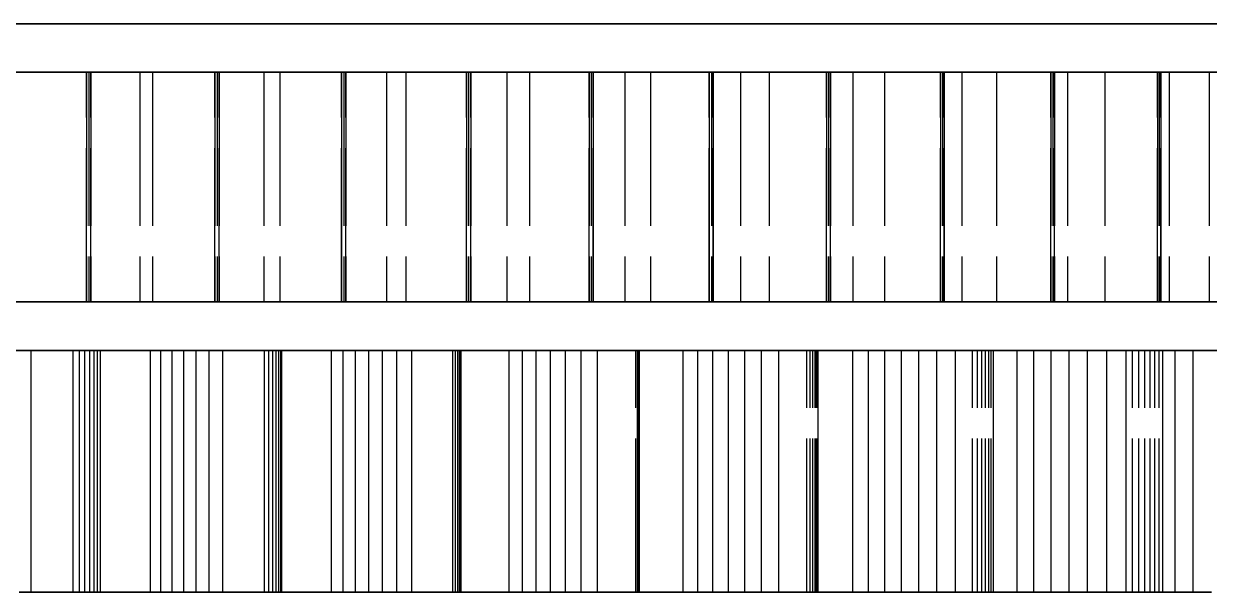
# Model space of a CAD drawing. Header units: millimetres. Extents: x -37 to 135, y -32 to 86.
# Drawn here: x 90.95 to 100.76, y -8.01 to -3.31 of the extents above; entities that cross this region are included whole.
import ezdxf

# ---------------------------------------------------------------- set-up
doc = ezdxf.new("R2010")
doc.units = ezdxf.units.MM
doc.linetypes.add('DASHED', pattern=[1.524, 1.27, -0.254])
doc.layers.add('HIDDEN', color=8, linetype='DASHED')
doc.layers.add('VISIBLE', color=7, linetype='CONTINUOUS')

msp = doc.modelspace()

# ---------------------------------------------------------------- linework, layer by layer
at = {"layer": 'HIDDEN'}
for points in [[(100.86865, -3.31), (100.20827, -3.31), (99.54789, -3.31), (98.8875, -3.31), (98.22712, -3.31), (97.56674, -3.31), (96.90635, -3.31), (96.24597, -3.31), (95.58559, -3.31), (94.92521, -3.31), (94.26482, -3.31), (93.60444, -3.31), (92.94406, -3.31), (92.28367, -3.31), (91.62329, -3.31), (90.96291, -3.31), (90.30252, -3.31)], [(90.79148, -3.31), (91.10262, -3.31), (91.41377, -3.31), (91.72491, -3.31), (92.03605, -3.31), (92.3472, -3.31), (92.65834, -3.31), (92.96949, -3.31), (93.28063, -3.31), (93.59177, -3.31), (93.90292, -3.31), (94.21406, -3.31), (94.52521, -3.31), (94.83635, -3.31), (95.14749, -3.31), (95.45864, -3.31), (95.76978, -3.31), (96.08093, -3.31), (96.39207, -3.31), (96.70321, -3.31), (97.01436, -3.31), (97.3255, -3.31), (97.63664, -3.31), (97.94779, -3.31), (98.25893, -3.31), (98.57008, -3.31), (98.88122, -3.31), (99.19236, -3.31), (99.50351, -3.31), (99.81465, -3.31), (100.1258, -3.31), (100.43694, -3.31), (100.74808, -3.31), (101.05923, -3.31)], [(101.37037, -3.31), (100.74808, -3.31), (100.1258, -3.31), (99.50351, -3.31), (98.88122, -3.31), (98.25893, -3.31), (97.63664, -3.31), (97.01436, -3.31), (96.39207, -3.31), (95.76978, -3.31), (95.14749, -3.31), (94.52521, -3.31), (93.90292, -3.31), (93.28063, -3.31), (92.65834, -3.31), (92.03605, -3.31), (91.41377, -3.31), (90.79148, -3.31)], [(90.95384, -3.71), (90.43861, -3.71)], [(91.91401, -3.71), (90.87664, -3.71)], [(90.87664, -3.71), (91.91401, -3.71)], [(90.95384, -3.71), (91.47305, -3.71)], [(91.47305, -3.71), (90.95384, -3.71)], [(91.47305, -3.71), (91.47348, -3.71)], [(91.47305, -3.71), (91.47348, -3.71)], [(91.47305, -3.71), (91.47305, -5.61)], [(91.47305, -5.61), (91.47305, -3.71)], [(91.47348, -3.71), (91.49127, -3.71)], [(91.49127, -3.71), (91.47348, -3.71)], [(91.47348, -5.61), (91.47348, -3.71)], [(91.47348, -5.61), (91.47348, -3.71)], [(91.49127, -3.71), (91.50939, -3.71)], [(91.50939, -3.71), (91.49127, -3.71)], [(91.49127, -3.71), (91.49127, -5.61)], [(91.49127, -3.71), (91.49127, -5.61)], [(91.50916, -3.71), (91.50939, -3.71)], [(91.50916, -3.71), (92.01896, -3.71)], [(92.01896, -3.71), (91.50916, -3.71)], [(91.50916, -3.71), (91.50939, -3.71)], [(91.50916, -5.61), (91.50916, -3.71)], [(91.50916, -3.71), (91.50916, -5.61)], [(91.50939, -5.61), (91.50939, -3.71)], [(91.50939, -5.61), (91.50939, -3.71)], [(92.94044, -3.71), (91.91401, -3.71)], [(91.91401, -3.71), (92.94044, -3.71)], [(91.91401, -3.71), (91.91401, -5.61)], [(91.91401, -3.71), (91.91401, -5.61)], [(92.01896, -3.71), (92.53418, -3.71)], [(92.53418, -3.71), (92.01896, -3.71)], [(92.01896, -3.71), (92.01896, -5.61)], [(92.01896, -3.71), (92.01896, -5.61)], [(92.53418, -3.71), (92.53471, -3.71)], [(92.53418, -3.71), (92.53471, -3.71)], [(92.53418, -3.71), (92.53418, -5.61)], [(92.53418, -5.61), (92.53418, -3.71)], [(92.53471, -3.71), (92.55226, -3.71)], [(92.55226, -3.71), (92.53471, -3.71)], [(92.53471, -5.61), (92.53471, -3.71)], [(92.53471, -5.61), (92.53471, -3.71)], [(92.55226, -3.71), (92.57024, -3.71)], [(92.57024, -3.71), (92.55226, -3.71)], [(92.55226, -3.71), (92.55226, -5.61)], [(92.55226, -3.71), (92.55226, -5.61)], [(92.56991, -3.71), (92.57024, -3.71)], [(92.56991, -3.71), (93.07285, -3.71)], [(93.07285, -3.71), (92.56991, -3.71)], [(92.56991, -3.71), (92.57024, -3.71)], [(92.56991, -5.61), (92.56991, -3.71)], [(92.56991, -3.71), (92.56991, -5.61)], [(92.57024, -5.61), (92.57024, -3.71)], [(92.57024, -5.61), (92.57024, -3.71)], [(93.95308, -3.71), (92.94044, -3.71)], [(92.94044, -3.71), (93.95308, -3.71)], [(92.94044, -3.71), (92.94044, -5.61)], [(92.94044, -3.71), (92.94044, -5.61)], [(93.07285, -3.71), (93.58265, -3.71)], [(93.58265, -3.71), (93.07285, -3.71)], [(93.07285, -3.71), (93.07285, -5.61)], [(93.07285, -3.71), (93.07285, -5.61)], [(93.58265, -3.71), (93.58327, -3.71)], [(93.58265, -3.71), (93.58327, -3.71)], [(93.58265, -3.71), (93.58265, -5.61)], [(93.58265, -5.61), (93.58265, -3.71)], [(93.58327, -3.71), (93.60054, -3.71)], [(93.60054, -3.71), (93.58327, -3.71)], [(93.58327, -5.61), (93.58327, -3.71)], [(93.58327, -5.61), (93.58327, -3.71)], [(93.60054, -3.71), (93.61833, -3.71)], [(93.61833, -3.71), (93.60054, -3.71)], [(93.60054, -3.71), (93.60054, -5.61)], [(93.60054, -3.71), (93.60054, -5.61)], [(93.6179, -3.71), (93.61833, -3.71)], [(93.6179, -3.71), (94.11258, -3.71)], [(94.11258, -3.71), (93.6179, -3.71)], [(93.6179, -3.71), (93.61833, -3.71)], [(93.6179, -5.61), (93.6179, -3.71)], [(93.6179, -3.71), (93.6179, -5.61)], [(93.61833, -5.61), (93.61833, -3.71)], [(93.61833, -5.61), (93.61833, -3.71)], [(94.94911, -3.71), (93.95308, -3.71)], [(93.95308, -3.71), (94.94911, -3.71)], [(93.95308, -3.71), (93.95308, -5.61)], [(93.95308, -3.71), (93.95308, -5.61)], [(94.11258, -3.71), (94.61553, -3.71)], [(94.61553, -3.71), (94.11258, -3.71)], [(94.11258, -3.71), (94.11258, -5.61)], [(94.11258, -3.71), (94.11258, -5.61)], [(94.61553, -3.71), (94.61625, -3.71)], [(94.61553, -3.71), (94.61625, -3.71)], [(94.61553, -3.71), (94.61553, -5.61)], [(94.61553, -5.61), (94.61553, -3.71)], [(94.61625, -3.71), (94.63317, -3.71)], [(94.63317, -3.71), (94.61625, -3.71)], [(94.61625, -5.61), (94.61625, -3.71)], [(94.61625, -5.61), (94.61625, -3.71)], [(94.63317, -3.71), (94.65073, -3.71)], [(94.65073, -3.71), (94.63317, -3.71)], [(94.63317, -3.71), (94.63317, -5.61)], [(94.63317, -3.71), (94.63317, -5.61)], [(94.6502, -3.71), (94.65073, -3.71)], [(94.6502, -3.71), (95.13525, -3.71)], [(95.13525, -3.71), (94.6502, -3.71)], [(94.6502, -3.71), (94.65073, -3.71)], [(94.6502, -5.61), (94.6502, -3.71)], [(94.6502, -3.71), (94.6502, -5.61)], [(94.65073, -5.61), (94.65073, -3.71)], [(94.65073, -5.61), (94.65073, -3.71)], [(95.92574, -3.71), (94.94911, -3.71)], [(94.94911, -3.71), (95.92574, -3.71)], [(94.94911, -3.71), (94.94911, -5.61)], [(94.94911, -3.71), (94.94911, -5.61)], [(95.13525, -3.71), (95.62994, -3.71)], [(95.62994, -3.71), (95.13525, -3.71)], [(95.13525, -3.71), (95.13525, -5.61)], [(95.13525, -3.71), (95.13525, -5.61)], [(95.62994, -3.71), (95.63076, -3.71)], [(95.62994, -3.71), (95.63076, -3.71)], [(95.62994, -3.71), (95.62994, -5.61)], [(95.62994, -5.61), (95.62994, -3.71)], [(95.63076, -3.71), (95.6473, -3.71)], [(95.6473, -3.71), (95.63076, -3.71)], [(95.63076, -5.61), (95.63076, -3.71)], [(95.63076, -5.61), (95.63076, -3.71)], [(95.6473, -3.71), (95.66457, -3.71)], [(95.66457, -3.71), (95.6473, -3.71)], [(95.6473, -3.71), (95.6473, -5.61)], [(95.6473, -3.71), (95.6473, -5.61)], [(95.66394, -3.71), (95.66457, -3.71)], [(95.66394, -3.71), (96.13801, -3.71)], [(96.13801, -3.71), (95.66394, -3.71)], [(95.66394, -3.71), (95.66457, -3.71)], [(95.66394, -5.61), (95.66394, -3.71)], [(95.66394, -3.71), (95.66394, -5.61)], [(95.66457, -5.61), (95.66457, -3.71)], [(95.66457, -5.61), (95.66457, -3.71)], [(96.88025, -3.71), (95.92574, -3.71)], [(95.92574, -3.71), (96.88025, -3.71)], [(95.92574, -3.71), (95.92574, -5.61)], [(95.92574, -3.71), (95.92574, -5.61)], [(96.13801, -3.71), (96.62307, -3.71)], [(96.62307, -3.71), (96.13801, -3.71)], [(96.13801, -3.71), (96.13801, -5.61)], [(96.13801, -3.71), (96.13801, -5.61)], [(96.62307, -3.71), (96.62398, -3.71)], [(96.62307, -3.71), (96.62398, -3.71)], [(96.62307, -3.71), (96.62307, -5.61)], [(96.62307, -5.61), (96.62307, -3.71)], [(96.62398, -3.71), (96.64009, -3.71)], [(96.64009, -3.71), (96.62398, -3.71)], [(96.62398, -5.61), (96.62398, -3.71)], [(96.62398, -5.61), (96.62398, -3.71)], [(96.64009, -3.71), (96.65702, -3.71)], [(96.65702, -3.71), (96.64009, -3.71)], [(96.64009, -3.71), (96.64009, -5.61)], [(96.64009, -3.71), (96.64009, -5.61)], [(96.6563, -3.71), (96.65702, -3.71)], [(96.6563, -3.71), (97.11806, -3.71)], [(97.11806, -3.71), (96.6563, -3.71)], [(96.6563, -3.71), (96.65702, -3.71)], [(96.6563, -5.61), (96.6563, -3.71)], [(96.6563, -3.71), (96.6563, -5.61)], [(96.65702, -5.61), (96.65702, -3.71)], [(96.65702, -5.61), (96.65702, -3.71)], [(97.80999, -3.71), (96.88025, -3.71)], [(96.88025, -3.71), (97.80999, -3.71)], [(96.88025, -3.71), (96.88025, -5.61)], [(96.88025, -3.71), (96.88025, -5.61)], [(97.11806, -3.71), (97.59214, -3.71)], [(97.59214, -3.71), (97.11806, -3.71)], [(97.11806, -3.71), (97.11806, -5.61)], [(97.11806, -3.71), (97.11806, -5.61)], [(97.59214, -3.71), (97.59313, -3.71)], [(97.59214, -3.71), (97.59313, -3.71)], [(97.59214, -3.71), (97.59214, -5.61)], [(97.59214, -5.61), (97.59214, -3.71)], [(97.59313, -3.71), (97.60877, -3.71)], [(97.60877, -3.71), (97.59313, -3.71)], [(97.59313, -5.61), (97.59313, -3.71)], [(97.59313, -5.61), (97.59313, -3.71)], [(97.60877, -3.71), (97.62532, -3.71)], [(97.62532, -3.71), (97.60877, -3.71)], [(97.60877, -3.71), (97.60877, -5.61)], [(97.60877, -3.71), (97.60877, -5.61)], [(97.6245, -3.71), (97.62532, -3.71)], [(97.6245, -3.71), (98.07268, -3.71)], [(98.07268, -3.71), (97.6245, -3.71)], [(97.6245, -3.71), (97.62532, -3.71)], [(97.6245, -5.61), (97.6245, -3.71)], [(97.6245, -3.71), (97.6245, -5.61)], [(97.62532, -5.61), (97.62532, -3.71)], [(97.62532, -5.61), (97.62532, -3.71)], [(98.71237, -3.71), (97.80999, -3.71)], [(97.80999, -3.71), (98.71237, -3.71)], [(97.80999, -3.71), (97.80999, -5.61)], [(97.80999, -3.71), (97.80999, -5.61)], [(98.07268, -3.71), (98.53444, -3.71)], [(98.53444, -3.71), (98.07268, -3.71)], [(98.07268, -3.71), (98.07268, -5.61)], [(98.07268, -3.71), (98.07268, -5.61)], [(98.53444, -3.71), (98.53553, -3.71)], [(98.53444, -3.71), (98.53553, -3.71)], [(98.53444, -3.71), (98.53444, -5.61)], [(98.53444, -5.61), (98.53444, -3.71)], [(98.53553, -3.71), (98.55065, -3.71)], [(98.55065, -3.71), (98.53553, -3.71)], [(98.53553, -5.61), (98.53553, -3.71)], [(98.53553, -5.61), (98.53553, -3.71)], [(98.55065, -3.71), (98.56676, -3.71)], [(98.56676, -3.71), (98.55065, -3.71)], [(98.55065, -3.71), (98.55065, -5.61)], [(98.55065, -3.71), (98.55065, -5.61)], [(98.56586, -3.71), (98.56676, -3.71)], [(98.56586, -3.71), (98.99919, -3.71)], [(98.99919, -3.71), (98.56586, -3.71)], [(98.56586, -3.71), (98.56676, -3.71)], [(98.56586, -5.61), (98.56586, -3.71)], [(98.56586, -3.71), (98.56586, -5.61)], [(98.56676, -5.61), (98.56676, -3.71)], [(98.56676, -5.61), (98.56676, -3.71)], [(99.58486, -3.71), (98.71237, -3.71)], [(98.71237, -3.71), (99.58486, -3.71)], [(98.71237, -3.71), (98.71237, -5.61)], [(98.71237, -3.71), (98.71237, -5.61)], [(98.99919, -3.71), (99.44737, -3.71)], [(99.44737, -3.71), (98.99919, -3.71)], [(98.99919, -3.71), (98.99919, -5.61)], [(98.99919, -3.71), (98.99919, -5.61)], [(99.44737, -3.71), (99.44853, -3.71)], [(99.44737, -3.71), (99.44853, -3.71)], [(99.44737, -3.71), (99.44737, -5.61)], [(99.44737, -5.61), (99.44737, -3.71)], [(99.44853, -3.71), (99.46309, -3.71)], [(99.46309, -3.71), (99.44853, -3.71)], [(99.44853, -5.61), (99.44853, -3.71)], [(99.44853, -5.61), (99.44853, -3.71)], [(99.46309, -3.71), (99.47873, -3.71)], [(99.47873, -3.71), (99.46309, -3.71)], [(99.46309, -3.71), (99.46309, -5.61)], [(99.46309, -3.71), (99.46309, -5.61)], [(99.47774, -3.71), (99.47873, -3.71)], [(99.47774, -3.71), (99.89502, -3.71)], [(99.89502, -3.71), (99.47774, -3.71)], [(99.47774, -3.71), (99.47873, -3.71)], [(99.47774, -5.61), (99.47774, -3.71)], [(99.47774, -3.71), (99.47774, -5.61)], [(99.47873, -5.61), (99.47873, -3.71)], [(99.47873, -5.61), (99.47873, -3.71)], [(100.42503, -3.71), (99.58486, -3.71)], [(99.58486, -3.71), (100.42503, -3.71)], [(99.58486, -3.71), (99.58486, -5.61)], [(99.58486, -3.71), (99.58486, -5.61)], [(99.89502, -3.71), (100.32836, -3.71)], [(100.32836, -3.71), (99.89502, -3.71)], [(99.89502, -3.71), (99.89502, -5.61)], [(99.89502, -3.71), (99.89502, -5.61)], [(100.32836, -3.71), (100.3296, -3.71)], [(100.32836, -3.71), (100.3296, -3.71)], [(100.32836, -3.71), (100.32836, -5.61)], [(100.32836, -5.61), (100.32836, -3.71)], [(100.3296, -3.71), (100.34357, -3.71)], [(100.34357, -3.71), (100.3296, -3.71)], [(100.3296, -5.61), (100.3296, -3.71)], [(100.3296, -5.61), (100.3296, -3.71)], [(100.34357, -3.71), (100.35869, -3.71)], [(100.35869, -3.71), (100.34357, -3.71)], [(100.34357, -3.71), (100.34357, -5.61)], [(100.34357, -3.71), (100.34357, -5.61)], [(100.35761, -3.71), (100.35869, -3.71)], [(100.35761, -3.71), (100.75768, -3.71)], [(100.75768, -3.71), (100.35761, -3.71)], [(100.35761, -3.71), (100.35869, -3.71)], [(100.35761, -5.61), (100.35761, -3.71)], [(100.35761, -3.71), (100.35761, -5.61)], [(100.35869, -5.61), (100.35869, -3.71)], [(100.35869, -5.61), (100.35869, -3.71)], [(101.23056, -3.71), (100.42503, -3.71)], [(100.42503, -3.71), (101.23056, -3.71)], [(100.42503, -3.71), (100.42503, -5.61)], [(100.42503, -3.71), (100.42503, -5.61)], [(100.75768, -3.71), (101.17496, -3.71)], [(100.75768, -3.71), (100.75768, -5.61)], [(100.75768, -3.71), (100.75768, -5.61)], [(90.95384, -5.61), (90.43861, -5.61)], [(91.91401, -5.61), (90.87664, -5.61)], [(90.87664, -5.61), (91.91401, -5.61)], [(90.95384, -5.61), (91.47305, -5.61)], [(91.47305, -5.61), (90.95384, -5.61)], [(91.47305, -5.61), (91.47348, -5.61)], [(91.47305, -5.61), (91.47348, -5.61)], [(91.47348, -5.61), (91.49127, -5.61)], [(91.49127, -5.61), (91.47348, -5.61)], [(91.49127, -5.61), (91.50939, -5.61)], [(91.50939, -5.61), (91.49127, -5.61)], [(91.50916, -5.61), (91.50939, -5.61)], [(91.50916, -5.61), (92.01896, -5.61)], [(92.01896, -5.61), (91.50916, -5.61)], [(91.50916, -5.61), (91.50939, -5.61)], [(92.94044, -5.61), (91.91401, -5.61)], [(91.91401, -5.61), (92.94044, -5.61)], [(92.01896, -5.61), (92.53418, -5.61)], [(92.53418, -5.61), (92.01896, -5.61)], [(92.53418, -5.61), (92.53471, -5.61)], [(92.53418, -5.61), (92.53471, -5.61)], [(92.53471, -5.61), (92.55226, -5.61)], [(92.55226, -5.61), (92.53471, -5.61)], [(92.55226, -5.61), (92.57024, -5.61)], [(92.57024, -5.61), (92.55226, -5.61)], [(92.56991, -5.61), (92.57024, -5.61)], [(92.56991, -5.61), (93.07285, -5.61)], [(93.07285, -5.61), (92.56991, -5.61)], [(92.56991, -5.61), (92.57024, -5.61)], [(93.95308, -5.61), (92.94044, -5.61)], [(92.94044, -5.61), (93.95308, -5.61)], [(93.07285, -5.61), (93.58265, -5.61)], [(93.58265, -5.61), (93.07285, -5.61)], [(93.58265, -5.61), (93.58327, -5.61)], [(93.58265, -5.61), (93.58327, -5.61)], [(93.58327, -5.61), (93.60054, -5.61)], [(93.60054, -5.61), (93.58327, -5.61)], [(93.60054, -5.61), (93.61833, -5.61)], [(93.61833, -5.61), (93.60054, -5.61)], [(93.6179, -5.61), (93.61833, -5.61)], [(93.6179, -5.61), (94.11258, -5.61)], [(94.11258, -5.61), (93.6179, -5.61)], [(93.6179, -5.61), (93.61833, -5.61)], [(94.94911, -5.61), (93.95308, -5.61)], [(93.95308, -5.61), (94.94911, -5.61)], [(94.11258, -5.61), (94.61553, -5.61)], [(94.61553, -5.61), (94.11258, -5.61)], [(94.61553, -5.61), (94.61625, -5.61)], [(94.61553, -5.61), (94.61625, -5.61)], [(94.61625, -5.61), (94.63317, -5.61)], [(94.63317, -5.61), (94.61625, -5.61)], [(94.63317, -5.61), (94.65073, -5.61)], [(94.65073, -5.61), (94.63317, -5.61)], [(94.6502, -5.61), (94.65073, -5.61)], [(94.6502, -5.61), (95.13525, -5.61)], [(95.13525, -5.61), (94.6502, -5.61)], [(94.6502, -5.61), (94.65073, -5.61)], [(95.92574, -5.61), (94.94911, -5.61)], [(94.94911, -5.61), (95.92574, -5.61)], [(95.13525, -5.61), (95.62994, -5.61)], [(95.62994, -5.61), (95.13525, -5.61)], [(95.62994, -5.61), (95.63076, -5.61)], [(95.62994, -5.61), (95.63076, -5.61)], [(95.63076, -5.61), (95.6473, -5.61)], [(95.6473, -5.61), (95.63076, -5.61)], [(95.6473, -5.61), (95.66457, -5.61)], [(95.66457, -5.61), (95.6473, -5.61)], [(95.66394, -5.61), (95.66457, -5.61)], [(95.66394, -5.61), (96.13801, -5.61)], [(96.13801, -5.61), (95.66394, -5.61)], [(95.66394, -5.61), (95.66457, -5.61)], [(96.88025, -5.61), (95.92574, -5.61)], [(95.92574, -5.61), (96.88025, -5.61)], [(96.13801, -5.61), (96.62307, -5.61)], [(96.62307, -5.61), (96.13801, -5.61)], [(96.62307, -5.61), (96.62398, -5.61)], [(96.62307, -5.61), (96.62398, -5.61)], [(96.62398, -5.61), (96.64009, -5.61)], [(96.64009, -5.61), (96.62398, -5.61)], [(96.64009, -5.61), (96.65702, -5.61)], [(96.65702, -5.61), (96.64009, -5.61)], [(96.6563, -5.61), (96.65702, -5.61)], [(96.6563, -5.61), (97.11806, -5.61)], [(97.11806, -5.61), (96.6563, -5.61)], [(96.6563, -5.61), (96.65702, -5.61)], [(97.80999, -5.61), (96.88025, -5.61)], [(96.88025, -5.61), (97.80999, -5.61)], [(97.11806, -5.61), (97.59214, -5.61)], [(97.59214, -5.61), (97.11806, -5.61)], [(97.59214, -5.61), (97.59313, -5.61)], [(97.59214, -5.61), (97.59313, -5.61)], [(97.59313, -5.61), (97.60877, -5.61)], [(97.60877, -5.61), (97.59313, -5.61)], [(97.60877, -5.61), (97.62532, -5.61)], [(97.62532, -5.61), (97.60877, -5.61)], [(97.6245, -5.61), (97.62532, -5.61)], [(97.6245, -5.61), (98.07268, -5.61)], [(98.07268, -5.61), (97.6245, -5.61)], [(97.6245, -5.61), (97.62532, -5.61)], [(98.71237, -5.61), (97.80999, -5.61)], [(97.80999, -5.61), (98.71237, -5.61)], [(98.07268, -5.61), (98.53444, -5.61)], [(98.53444, -5.61), (98.07268, -5.61)], [(98.53444, -5.61), (98.53553, -5.61)], [(98.53444, -5.61), (98.53553, -5.61)], [(98.53553, -5.61), (98.55065, -5.61)], [(98.55065, -5.61), (98.53553, -5.61)], [(98.55065, -5.61), (98.56676, -5.61)], [(98.56676, -5.61), (98.55065, -5.61)], [(98.56586, -5.61), (98.56676, -5.61)], [(98.56586, -5.61), (98.99919, -5.61)], [(98.99919, -5.61), (98.56586, -5.61)], [(98.56586, -5.61), (98.56676, -5.61)], [(99.58486, -5.61), (98.71237, -5.61)], [(98.71237, -5.61), (99.58486, -5.61)], [(98.99919, -5.61), (99.44737, -5.61)], [(99.44737, -5.61), (98.99919, -5.61)], [(99.44737, -5.61), (99.44853, -5.61)], [(99.44737, -5.61), (99.44853, -5.61)], [(99.44853, -5.61), (99.46309, -5.61)], [(99.46309, -5.61), (99.44853, -5.61)], [(99.46309, -5.61), (99.47873, -5.61)], [(99.47873, -5.61), (99.46309, -5.61)], [(99.47774, -5.61), (99.47873, -5.61)], [(99.47774, -5.61), (99.89502, -5.61)], [(99.89502, -5.61), (99.47774, -5.61)], [(99.47774, -5.61), (99.47873, -5.61)], [(100.42503, -5.61), (99.58486, -5.61)], [(99.58486, -5.61), (100.42503, -5.61)], [(99.89502, -5.61), (100.32836, -5.61)], [(100.32836, -5.61), (99.89502, -5.61)], [(100.32836, -5.61), (100.3296, -5.61)], [(100.32836, -5.61), (100.3296, -5.61)], [(100.3296, -5.61), (100.34357, -5.61)], [(100.34357, -5.61), (100.3296, -5.61)], [(100.34357, -5.61), (100.35869, -5.61)], [(100.35869, -5.61), (100.34357, -5.61)], [(100.35761, -5.61), (100.35869, -5.61)], [(100.35761, -5.61), (100.75768, -5.61)], [(100.75768, -5.61), (100.35761, -5.61)], [(100.35761, -5.61), (100.35869, -5.61)], [(101.23056, -5.61), (100.42503, -5.61)], [(100.42503, -5.61), (101.23056, -5.61)], [(100.75768, -5.61), (101.17496, -5.61)], [(100.86865, -6.01), (100.20827, -6.01), (99.54789, -6.01), (98.8875, -6.01), (98.22712, -6.01), (97.56674, -6.01), (96.90635, -6.01), (96.24597, -6.01), (95.58559, -6.01), (94.92521, -6.01), (94.26482, -6.01), (93.60444, -6.01), (92.94406, -6.01), (92.28367, -6.01), (91.62329, -6.01), (90.96291, -6.01), (90.30252, -6.01)], [(90.63272, -6.01), (90.96291, -6.01), (91.2931, -6.01), (91.62329, -6.01), (91.95348, -6.01), (92.28367, -6.01), (92.61386, -6.01), (92.94406, -6.01), (93.27425, -6.01), (93.60444, -6.01), (93.93463, -6.01), (94.26482, -6.01), (94.59501, -6.01), (94.92521, -6.01), (95.2554, -6.01), (95.58559, -6.01), (95.91578, -6.01), (96.24597, -6.01), (96.57616, -6.01), (96.90635, -6.01), (97.23655, -6.01), (97.56674, -6.01), (97.89693, -6.01), (98.22712, -6.01), (98.55731, -6.01), (98.8875, -6.01), (99.2177, -6.01), (99.54789, -6.01), (99.87808, -6.01), (100.20827, -6.01), (100.53846, -6.01), (100.86865, -6.01)], [(90.79148, -6.01), (91.10262, -6.01), (91.41377, -6.01), (91.72491, -6.01), (92.03605, -6.01), (92.3472, -6.01), (92.65834, -6.01), (92.96949, -6.01), (93.28063, -6.01), (93.59177, -6.01), (93.90292, -6.01), (94.21406, -6.01), (94.52521, -6.01), (94.83635, -6.01), (95.14749, -6.01), (95.45864, -6.01), (95.76978, -6.01), (96.08093, -6.01), (96.39207, -6.01), (96.70321, -6.01), (97.01436, -6.01), (97.3255, -6.01), (97.63664, -6.01), (97.94779, -6.01), (98.25893, -6.01), (98.57008, -6.01), (98.88122, -6.01), (99.19236, -6.01), (99.50351, -6.01), (99.81465, -6.01), (100.1258, -6.01), (100.43694, -6.01), (100.74808, -6.01), (101.05923, -6.01)], [(101.37037, -6.01), (100.74808, -6.01), (100.1258, -6.01), (99.50351, -6.01), (98.88122, -6.01), (98.25893, -6.01), (97.63664, -6.01), (97.01436, -6.01), (96.39207, -6.01), (95.76978, -6.01), (95.14749, -6.01), (94.52521, -6.01), (93.90292, -6.01), (93.28063, -6.01), (92.65834, -6.01), (92.03605, -6.01), (91.41377, -6.01), (90.79148, -6.01)], [(91.01582, -6.01), (90.91535, -6.01)], [(91.36415, -6.01), (91.01582, -6.01)], [(91.01582, -8.01), (91.01582, -6.01)], [(91.41445, -6.01), (91.36415, -6.01)], [(91.36415, -8.01), (91.36415, -6.01)], [(91.45992, -6.01), (91.41445, -6.01)], [(91.41445, -8.01), (91.41445, -6.01)], [(91.50035, -6.01), (91.45992, -6.01)], [(91.45992, -8.01), (91.45992, -6.01)], [(91.53553, -6.01), (91.50035, -6.01)], [(91.50035, -8.01), (91.50035, -6.01)], [(91.56516, -6.01), (91.53553, -6.01)], [(91.53553, -8.01), (91.53553, -6.01)], [(91.58884, -6.01), (91.56516, -6.01)], [(91.56516, -8.01), (91.56516, -6.01)], [(92.00277, -6.01), (91.58884, -6.01)], [(91.58884, -8.01), (91.58884, -6.01)], [(92.08864, -6.01), (92.00277, -6.01)], [(92.00277, -8.01), (92.00277, -6.01)], [(92.18038, -6.01), (92.08864, -6.01)], [(92.08864, -8.01), (92.08864, -6.01)], [(92.2776, -6.01), (92.18038, -6.01)], [(92.18038, -8.01), (92.18038, -6.01)], [(92.37998, -6.01), (92.2776, -6.01)], [(92.2776, -8.01), (92.2776, -6.01)], [(92.48728, -6.01), (92.37998, -6.01)], [(92.37998, -8.01), (92.37998, -6.01)], [(92.59931, -6.01), (92.48728, -6.01)], [(92.48728, -8.01), (92.48728, -6.01)], [(92.94373, -6.01), (92.59931, -6.01)], [(92.59931, -8.01), (92.59931, -6.01)], [(92.98079, -6.01), (92.94373, -6.01)], [(92.94373, -8.01), (92.94373, -6.01)], [(93.01304, -6.01), (92.98079, -6.01)], [(92.98079, -8.01), (92.98079, -6.01)], [(93.04032, -6.01), (93.01304, -6.01)], [(93.01304, -8.01), (93.01304, -6.01)], [(93.0624, -6.01), (93.04032, -6.01)], [(93.04032, -8.01), (93.04032, -6.01)], [(93.07897, -6.01), (93.0624, -6.01)], [(93.0624, -8.01), (93.0624, -6.01)], [(93.08968, -6.01), (93.07897, -6.01)], [(93.07897, -8.01), (93.07897, -6.01)], [(93.49802, -6.01), (93.08968, -6.01)], [(93.08968, -8.01), (93.08968, -6.01)], [(93.59539, -6.01), (93.49802, -6.01)], [(93.49802, -8.01), (93.49802, -6.01)], [(93.69854, -6.01), (93.59539, -6.01)], [(93.59539, -8.01), (93.59539, -6.01)], [(93.80708, -6.01), (93.69854, -6.01)], [(93.69854, -8.01), (93.69854, -6.01)], [(93.92069, -6.01), (93.80708, -6.01)], [(93.80708, -8.01), (93.80708, -6.01)], [(94.03913, -6.01), (93.92069, -6.01)], [(93.92069, -8.01), (93.92069, -6.01)], [(94.16221, -6.01), (94.03913, -6.01)], [(94.03913, -8.01), (94.03913, -6.01)], [(94.50119, -6.01), (94.16221, -6.01)], [(94.16221, -8.01), (94.16221, -6.01)], [(94.52484, -6.01), (94.50119, -6.01)], [(94.50119, -8.01), (94.50119, -6.01)], [(94.54374, -6.01), (94.52484, -6.01)], [(94.52484, -8.01), (94.52484, -6.01)], [(94.55774, -6.01), (94.54374, -6.01)], [(94.54374, -8.01), (94.54374, -6.01)], [(94.56661, -6.01), (94.55774, -6.01)], [(94.55774, -8.01), (94.55774, -6.01)], [(94.57007, -6.01), (94.56661, -6.01)], [(94.56661, -8.01), (94.56661, -6.01)], [(94.57007, -6.01), (94.56774, -6.01)], [(94.56774, -6.01), (94.57007, -6.01)], [(94.96867, -6.01), (94.56774, -6.01)], [(94.56774, -6.01), (94.57007, -6.01)], [(94.56774, -8.01), (94.56774, -6.01)], [(94.56774, -8.01), (94.56774, -6.01)], [(94.57007, -8.01), (94.57007, -6.01)], [(95.07711, -6.01), (94.96867, -6.01)], [(94.96867, -8.01), (94.96867, -6.01)], [(95.19121, -6.01), (95.07711, -6.01)], [(95.07711, -8.01), (95.07711, -6.01)], [(95.31058, -6.01), (95.19121, -6.01)], [(95.19121, -8.01), (95.19121, -6.01)], [(95.43491, -6.01), (95.31058, -6.01)], [(95.31058, -8.01), (95.31058, -6.01)], [(95.56397, -6.01), (95.43491, -6.01)], [(95.43491, -8.01), (95.43491, -6.01)], [(95.69756, -6.01), (95.56397, -6.01)], [(95.56397, -8.01), (95.56397, -6.01)], [(96.02958, -6.01), (95.69756, -6.01)], [(95.69756, -8.01), (95.69756, -6.01)], [(96.03177, -6.01), (96.01643, -6.01)], [(96.01643, -6.01), (96.04583, -6.01)], [(96.40815, -6.01), (96.01643, -6.01)], [(96.01643, -6.01), (96.03177, -6.01)], [(96.01643, -8.01), (96.01643, -6.01)], [(96.01643, -8.01), (96.01643, -6.01)], [(96.0397, -6.01), (96.02958, -6.01)], [(96.02958, -8.01), (96.02958, -6.01)], [(96.04146, -6.01), (96.03177, -6.01)], [(96.03177, -6.01), (96.04146, -6.01)], [(96.03177, -8.01), (96.03177, -6.01)], [(96.03177, -8.01), (96.03177, -6.01)], [(96.04518, -6.01), (96.0397, -6.01)], [(96.0397, -8.01), (96.0397, -6.01)], [(96.04583, -6.01), (96.04146, -6.01)], [(96.04146, -6.01), (96.04583, -6.01)], [(96.04146, -8.01), (96.04146, -6.01)], [(96.04146, -8.01), (96.04146, -6.01)], [(96.04583, -6.01), (96.04518, -6.01)], [(96.04518, -8.01), (96.04518, -6.01)], [(96.04583, -8.01), (96.04583, -6.01)], [(96.52718, -6.01), (96.40815, -6.01)], [(96.40815, -8.01), (96.40815, -6.01)], [(96.65172, -6.01), (96.52718, -6.01)], [(96.52718, -8.01), (96.52718, -6.01)], [(96.78139, -6.01), (96.65172, -6.01)], [(96.65172, -8.01), (96.65172, -6.01)], [(96.91589, -6.01), (96.78139, -6.01)], [(96.78139, -8.01), (96.78139, -6.01)], [(97.05499, -6.01), (96.91589, -6.01)], [(96.91589, -8.01), (96.91589, -6.01)], [(97.19849, -6.01), (97.05499, -6.01)], [(97.05499, -8.01), (97.05499, -6.01)], [(97.52206, -6.01), (97.19849, -6.01)], [(97.19849, -8.01), (97.19849, -6.01)], [(97.45757, -6.01), (97.42927, -6.01)], [(97.42927, -6.01), (97.52206, -6.01)], [(97.81005, -6.01), (97.42927, -6.01)], [(97.42927, -6.01), (97.45757, -6.01)], [(97.42927, -8.01), (97.42927, -6.01)], [(97.42927, -8.01), (97.42927, -6.01)], [(97.48035, -6.01), (97.45757, -6.01)], [(97.45757, -6.01), (97.48035, -6.01)], [(97.45757, -8.01), (97.45757, -6.01)], [(97.45757, -8.01), (97.45757, -6.01)], [(97.49795, -6.01), (97.48035, -6.01)], [(97.48035, -6.01), (97.49795, -6.01)], [(97.48035, -8.01), (97.48035, -6.01)], [(97.48035, -8.01), (97.48035, -6.01)], [(97.51064, -6.01), (97.49795, -6.01)], [(97.49795, -6.01), (97.51064, -6.01)], [(97.49795, -8.01), (97.49795, -6.01)], [(97.49795, -8.01), (97.49795, -6.01)], [(97.51863, -6.01), (97.51064, -6.01)], [(97.51064, -6.01), (97.51863, -6.01)], [(97.51064, -8.01), (97.51064, -6.01)], [(97.51064, -8.01), (97.51064, -6.01)], [(97.52206, -6.01), (97.51863, -6.01)], [(97.51863, -6.01), (97.52206, -6.01)], [(97.51863, -8.01), (97.51863, -6.01)], [(97.51863, -8.01), (97.51863, -6.01)], [(97.52206, -8.01), (97.52206, -6.01)], [(97.93912, -6.01), (97.81005, -6.01)], [(97.81005, -8.01), (97.81005, -6.01)], [(98.07355, -6.01), (97.93912, -6.01)], [(97.93912, -8.01), (97.93912, -6.01)], [(98.21294, -6.01), (98.07355, -6.01)], [(98.07355, -8.01), (98.07355, -6.01)], [(98.35701, -6.01), (98.21294, -6.01)], [(98.21294, -8.01), (98.21294, -6.01)], [(98.50553, -6.01), (98.35701, -6.01)], [(98.35701, -8.01), (98.35701, -6.01)], [(98.65829, -6.01), (98.50553, -6.01)], [(98.50553, -8.01), (98.50553, -6.01)], [(98.97198, -6.01), (98.65829, -6.01)], [(98.65829, -8.01), (98.65829, -6.01)], [(98.84109, -6.01), (98.79997, -6.01)], [(98.79997, -6.01), (98.97198, -6.01)], [(99.16809, -6.01), (98.79997, -6.01)], [(98.79997, -6.01), (98.84109, -6.01)], [(98.79997, -8.01), (98.79997, -6.01)], [(98.79997, -8.01), (98.79997, -6.01)], [(98.87686, -6.01), (98.84109, -6.01)], [(98.84109, -6.01), (98.87686, -6.01)], [(98.84109, -8.01), (98.84109, -6.01)], [(98.84109, -8.01), (98.84109, -6.01)], [(98.90761, -6.01), (98.87686, -6.01)], [(98.87686, -6.01), (98.90761, -6.01)], [(98.87686, -8.01), (98.87686, -6.01)], [(98.87686, -8.01), (98.87686, -6.01)], [(98.93359, -6.01), (98.90761, -6.01)], [(98.90761, -6.01), (98.93359, -6.01)], [(98.90761, -8.01), (98.90761, -6.01)], [(98.90761, -8.01), (98.90761, -6.01)], [(98.955, -6.01), (98.93359, -6.01)], [(98.93359, -6.01), (98.955, -6.01)], [(98.93359, -8.01), (98.93359, -6.01)], [(98.93359, -8.01), (98.93359, -6.01)], [(98.97198, -6.01), (98.955, -6.01)], [(98.955, -6.01), (98.97198, -6.01)], [(98.955, -8.01), (98.955, -6.01)], [(98.955, -8.01), (98.955, -6.01)], [(98.97198, -8.01), (98.97198, -6.01)], [(99.30664, -6.01), (99.16809, -6.01)], [(99.16809, -8.01), (99.16809, -6.01)], [(99.45035, -6.01), (99.30664, -6.01)], [(99.30664, -8.01), (99.30664, -6.01)], [(99.59884, -6.01), (99.45035, -6.01)], [(99.45035, -8.01), (99.45035, -6.01)], [(99.75184, -6.01), (99.59884, -6.01)], [(99.59884, -8.01), (99.59884, -6.01)], [(99.9091, -6.01), (99.75184, -6.01)], [(99.75184, -8.01), (99.75184, -6.01)], [(100.07045, -6.01), (99.9091, -6.01)], [(99.9091, -8.01), (99.9091, -6.01)], [(100.37286, -6.01), (100.07045, -6.01)], [(100.07045, -8.01), (100.07045, -6.01)], [(100.17615, -6.01), (100.12239, -6.01)], [(100.12239, -6.01), (100.37286, -6.01)], [(100.47621, -6.01), (100.12239, -6.01)], [(100.12239, -6.01), (100.17615, -6.01)], [(100.12239, -8.01), (100.12239, -6.01)], [(100.12239, -8.01), (100.12239, -6.01)], [(100.22475, -6.01), (100.17615, -6.01)], [(100.17615, -6.01), (100.22475, -6.01)], [(100.17615, -8.01), (100.17615, -6.01)], [(100.17615, -8.01), (100.17615, -6.01)], [(100.26851, -6.01), (100.22475, -6.01)], [(100.22475, -6.01), (100.26851, -6.01)], [(100.22475, -8.01), (100.22475, -6.01)], [(100.22475, -8.01), (100.22475, -6.01)], [(100.30767, -6.01), (100.26851, -6.01)], [(100.26851, -6.01), (100.30767, -6.01)], [(100.26851, -8.01), (100.26851, -6.01)], [(100.26851, -8.01), (100.26851, -6.01)], [(100.3424, -6.01), (100.30767, -6.01)], [(100.30767, -6.01), (100.3424, -6.01)], [(100.30767, -8.01), (100.30767, -6.01)], [(100.30767, -8.01), (100.30767, -6.01)], [(100.37286, -6.01), (100.3424, -6.01)], [(100.3424, -6.01), (100.37286, -6.01)], [(100.3424, -8.01), (100.3424, -6.01)], [(100.3424, -8.01), (100.3424, -6.01)], [(100.37286, -8.01), (100.37286, -6.01)], [(100.62362, -6.01), (100.47621, -6.01)], [(100.47621, -8.01), (100.47621, -6.01)], [(100.77597, -6.01), (100.62362, -6.01)], [(100.62362, -8.01), (100.62362, -6.01)], [(91.01582, -8.01), (90.91535, -8.01)], [(91.36415, -8.01), (91.01582, -8.01)], [(91.41445, -8.01), (91.36415, -8.01)], [(91.45992, -8.01), (91.41445, -8.01)], [(91.50035, -8.01), (91.45992, -8.01)], [(91.53553, -8.01), (91.50035, -8.01)], [(91.56516, -8.01), (91.53553, -8.01)], [(91.58884, -8.01), (91.56516, -8.01)], [(92.00277, -8.01), (91.58884, -8.01)], [(92.08864, -8.01), (92.00277, -8.01)], [(92.18038, -8.01), (92.08864, -8.01)], [(92.2776, -8.01), (92.18038, -8.01)], [(92.37998, -8.01), (92.2776, -8.01)], [(92.48728, -8.01), (92.37998, -8.01)], [(92.59931, -8.01), (92.48728, -8.01)], [(92.94373, -8.01), (92.59931, -8.01)], [(92.98079, -8.01), (92.94373, -8.01)], [(93.01304, -8.01), (92.98079, -8.01)], [(93.04032, -8.01), (93.01304, -8.01)], [(93.0624, -8.01), (93.04032, -8.01)], [(93.07897, -8.01), (93.0624, -8.01)], [(93.08968, -8.01), (93.07897, -8.01)], [(93.49802, -8.01), (93.08968, -8.01)], [(93.59539, -8.01), (93.49802, -8.01)], [(93.69854, -8.01), (93.59539, -8.01)], [(93.80708, -8.01), (93.69854, -8.01)], [(93.92069, -8.01), (93.80708, -8.01)], [(94.03913, -8.01), (93.92069, -8.01)], [(94.16221, -8.01), (94.03913, -8.01)], [(94.50119, -8.01), (94.16221, -8.01)], [(94.52484, -8.01), (94.50119, -8.01)], [(94.54374, -8.01), (94.52484, -8.01)], [(94.55774, -8.01), (94.54374, -8.01)], [(94.56661, -8.01), (94.55774, -8.01)], [(94.57007, -8.01), (94.56661, -8.01)], [(94.57007, -8.01), (94.56774, -8.01)], [(94.56774, -8.01), (94.57007, -8.01)], [(94.96867, -8.01), (94.56774, -8.01)], [(94.56774, -8.01), (94.57007, -8.01)], [(95.07711, -8.01), (94.96867, -8.01)], [(95.19121, -8.01), (95.07711, -8.01)], [(95.31058, -8.01), (95.19121, -8.01)], [(95.43491, -8.01), (95.31058, -8.01)], [(95.56397, -8.01), (95.43491, -8.01)], [(95.69756, -8.01), (95.56397, -8.01)], [(96.02958, -8.01), (95.69756, -8.01)], [(96.03177, -8.01), (96.01643, -8.01)], [(96.01643, -8.01), (96.04583, -8.01)], [(96.40815, -8.01), (96.01643, -8.01)], [(96.01643, -8.01), (96.03177, -8.01)], [(96.0397, -8.01), (96.02958, -8.01)], [(96.04146, -8.01), (96.03177, -8.01)], [(96.03177, -8.01), (96.04146, -8.01)], [(96.04518, -8.01), (96.0397, -8.01)], [(96.04583, -8.01), (96.04146, -8.01)], [(96.04146, -8.01), (96.04583, -8.01)], [(96.04583, -8.01), (96.04518, -8.01)], [(96.52718, -8.01), (96.40815, -8.01)], [(96.65172, -8.01), (96.52718, -8.01)], [(96.78139, -8.01), (96.65172, -8.01)], [(96.91589, -8.01), (96.78139, -8.01)], [(97.05499, -8.01), (96.91589, -8.01)], [(97.19849, -8.01), (97.05499, -8.01)], [(97.52206, -8.01), (97.19849, -8.01)], [(97.45757, -8.01), (97.42927, -8.01)], [(97.42927, -8.01), (97.52206, -8.01)], [(97.81005, -8.01), (97.42927, -8.01)], [(97.42927, -8.01), (97.45757, -8.01)], [(97.48035, -8.01), (97.45757, -8.01)], [(97.45757, -8.01), (97.48035, -8.01)], [(97.49795, -8.01), (97.48035, -8.01)], [(97.48035, -8.01), (97.49795, -8.01)], [(97.51064, -8.01), (97.49795, -8.01)], [(97.49795, -8.01), (97.51064, -8.01)], [(97.51863, -8.01), (97.51064, -8.01)], [(97.51064, -8.01), (97.51863, -8.01)], [(97.52206, -8.01), (97.51863, -8.01)], [(97.51863, -8.01), (97.52206, -8.01)], [(97.93912, -8.01), (97.81005, -8.01)], [(98.07355, -8.01), (97.93912, -8.01)], [(98.21294, -8.01), (98.07355, -8.01)], [(98.35701, -8.01), (98.21294, -8.01)], [(98.50553, -8.01), (98.35701, -8.01)], [(98.65829, -8.01), (98.50553, -8.01)], [(98.97198, -8.01), (98.65829, -8.01)], [(98.84109, -8.01), (98.79997, -8.01)], [(98.79997, -8.01), (98.97198, -8.01)], [(99.16809, -8.01), (98.79997, -8.01)], [(98.79997, -8.01), (98.84109, -8.01)], [(98.87686, -8.01), (98.84109, -8.01)], [(98.84109, -8.01), (98.87686, -8.01)], [(98.90761, -8.01), (98.87686, -8.01)], [(98.87686, -8.01), (98.90761, -8.01)], [(98.93359, -8.01), (98.90761, -8.01)], [(98.90761, -8.01), (98.93359, -8.01)], [(98.955, -8.01), (98.93359, -8.01)], [(98.93359, -8.01), (98.955, -8.01)], [(98.97198, -8.01), (98.955, -8.01)], [(98.955, -8.01), (98.97198, -8.01)], [(99.30664, -8.01), (99.16809, -8.01)], [(99.45035, -8.01), (99.30664, -8.01)], [(99.59884, -8.01), (99.45035, -8.01)], [(99.75184, -8.01), (99.59884, -8.01)], [(99.9091, -8.01), (99.75184, -8.01)], [(100.07045, -8.01), (99.9091, -8.01)], [(100.37286, -8.01), (100.07045, -8.01)], [(100.17615, -8.01), (100.12239, -8.01)], [(100.12239, -8.01), (100.37286, -8.01)], [(100.47621, -8.01), (100.12239, -8.01)], [(100.12239, -8.01), (100.17615, -8.01)], [(100.22475, -8.01), (100.17615, -8.01)], [(100.17615, -8.01), (100.22475, -8.01)], [(100.26851, -8.01), (100.22475, -8.01)], [(100.22475, -8.01), (100.26851, -8.01)], [(100.30767, -8.01), (100.26851, -8.01)], [(100.26851, -8.01), (100.30767, -8.01)], [(100.3424, -8.01), (100.30767, -8.01)], [(100.30767, -8.01), (100.3424, -8.01)], [(100.37286, -8.01), (100.3424, -8.01)], [(100.3424, -8.01), (100.37286, -8.01)], [(100.62362, -8.01), (100.47621, -8.01)], [(100.77597, -8.01), (100.62362, -8.01)]]:
    msp.add_lwpolyline(points, dxfattribs=at)
at = {"layer": 'VISIBLE'}
for points in [[(90.63272, -3.31), (90.96291, -3.31), (91.2931, -3.31), (91.62329, -3.31), (91.95348, -3.31), (92.28367, -3.31), (92.61386, -3.31), (92.94406, -3.31), (93.27425, -3.31), (93.60444, -3.31), (93.93463, -3.31), (94.26482, -3.31), (94.59501, -3.31), (94.92521, -3.31), (95.2554, -3.31), (95.58559, -3.31), (95.91578, -3.31), (96.24597, -3.31), (96.57616, -3.31), (96.90635, -3.31), (97.23655, -3.31), (97.56674, -3.31), (97.89693, -3.31), (98.22712, -3.31), (98.55731, -3.31), (98.8875, -3.31), (99.2177, -3.31), (99.54789, -3.31), (99.87808, -3.31), (100.20827, -3.31), (100.53846, -3.31), (100.86865, -3.31)], [(90.91535, -6.01), (91.01582, -6.01)], [(91.01582, -6.01), (91.36415, -6.01)], [(91.01582, -8.01), (91.01582, -6.01)], [(91.36415, -6.01), (91.41445, -6.01)], [(91.36415, -8.01), (91.36415, -6.01)], [(91.41445, -6.01), (91.45992, -6.01)], [(91.41445, -8.01), (91.41445, -6.01)], [(91.45992, -6.01), (91.50035, -6.01)], [(91.45992, -8.01), (91.45992, -6.01)], [(91.50035, -6.01), (91.53553, -6.01)], [(91.50035, -8.01), (91.50035, -6.01)], [(91.53553, -6.01), (91.56516, -6.01)], [(91.53553, -8.01), (91.53553, -6.01)], [(91.56516, -6.01), (91.58884, -6.01)], [(91.56516, -8.01), (91.56516, -6.01)], [(91.58884, -6.01), (92.00277, -6.01)], [(91.58884, -8.01), (91.58884, -6.01)], [(92.00277, -6.01), (92.08864, -6.01)], [(92.00277, -8.01), (92.00277, -6.01)], [(92.08864, -6.01), (92.18038, -6.01)], [(92.08864, -8.01), (92.08864, -6.01)], [(92.18038, -6.01), (92.2776, -6.01)], [(92.18038, -8.01), (92.18038, -6.01)], [(92.2776, -6.01), (92.37998, -6.01)], [(92.2776, -8.01), (92.2776, -6.01)], [(92.37998, -6.01), (92.48728, -6.01)], [(92.37998, -8.01), (92.37998, -6.01)], [(92.48728, -6.01), (92.59931, -6.01)], [(92.48728, -8.01), (92.48728, -6.01)], [(92.59931, -6.01), (92.94373, -6.01)], [(92.59931, -8.01), (92.59931, -6.01)], [(92.94373, -6.01), (92.98079, -6.01)], [(92.94373, -8.01), (92.94373, -6.01)], [(92.98079, -6.01), (93.01304, -6.01)], [(92.98079, -8.01), (92.98079, -6.01)], [(93.01304, -6.01), (93.04032, -6.01)], [(93.01304, -8.01), (93.01304, -6.01)], [(93.04032, -6.01), (93.0624, -6.01)], [(93.04032, -8.01), (93.04032, -6.01)], [(93.0624, -6.01), (93.07897, -6.01)], [(93.0624, -8.01), (93.0624, -6.01)], [(93.07897, -6.01), (93.08968, -6.01)], [(93.07897, -8.01), (93.07897, -6.01)], [(93.08968, -6.01), (93.49802, -6.01)], [(93.08968, -8.01), (93.08968, -6.01)], [(93.49802, -6.01), (93.59539, -6.01)], [(93.49802, -8.01), (93.49802, -6.01)], [(93.59539, -6.01), (93.69854, -6.01)], [(93.59539, -8.01), (93.59539, -6.01)], [(93.69854, -6.01), (93.80708, -6.01)], [(93.69854, -8.01), (93.69854, -6.01)], [(93.80708, -6.01), (93.92069, -6.01)], [(93.80708, -8.01), (93.80708, -6.01)], [(93.92069, -6.01), (94.03913, -6.01)], [(93.92069, -8.01), (93.92069, -6.01)], [(94.03913, -6.01), (94.16221, -6.01)], [(94.03913, -8.01), (94.03913, -6.01)], [(94.16221, -6.01), (94.50119, -6.01)], [(94.16221, -8.01), (94.16221, -6.01)], [(94.50119, -6.01), (94.52484, -6.01)], [(94.50119, -8.01), (94.50119, -6.01)], [(94.52484, -6.01), (94.54374, -6.01)], [(94.52484, -8.01), (94.52484, -6.01)], [(94.54374, -6.01), (94.55774, -6.01)], [(94.54374, -8.01), (94.54374, -6.01)], [(94.55774, -6.01), (94.56661, -6.01)], [(94.55774, -8.01), (94.55774, -6.01)], [(94.56661, -6.01), (94.57007, -6.01)], [(94.56661, -8.01), (94.56661, -6.01)], [(94.57007, -6.01), (94.96867, -6.01)], [(94.57007, -8.01), (94.57007, -6.01)], [(94.96867, -6.01), (95.07711, -6.01)], [(94.96867, -8.01), (94.96867, -6.01)], [(95.07711, -6.01), (95.19121, -6.01)], [(95.07711, -8.01), (95.07711, -6.01)], [(95.19121, -6.01), (95.31058, -6.01)], [(95.19121, -8.01), (95.19121, -6.01)], [(95.31058, -6.01), (95.43491, -6.01)], [(95.31058, -8.01), (95.31058, -6.01)], [(95.43491, -6.01), (95.56397, -6.01)], [(95.43491, -8.01), (95.43491, -6.01)], [(95.56397, -6.01), (95.69756, -6.01)], [(95.56397, -8.01), (95.56397, -6.01)], [(95.69756, -6.01), (96.02958, -6.01)], [(95.69756, -8.01), (95.69756, -6.01)], [(96.02958, -6.01), (96.0397, -6.01)], [(96.02958, -8.01), (96.02958, -6.01)], [(96.0397, -6.01), (96.04518, -6.01)], [(96.0397, -8.01), (96.0397, -6.01)], [(96.04518, -6.01), (96.04583, -6.01)], [(96.04518, -8.01), (96.04518, -6.01)], [(96.04583, -6.01), (96.40815, -6.01)], [(96.04583, -8.01), (96.04583, -6.01)], [(96.40815, -6.01), (96.52718, -6.01)], [(96.40815, -8.01), (96.40815, -6.01)], [(96.52718, -6.01), (96.65172, -6.01)], [(96.52718, -8.01), (96.52718, -6.01)], [(96.65172, -6.01), (96.78139, -6.01)], [(96.65172, -8.01), (96.65172, -6.01)], [(96.78139, -6.01), (96.91589, -6.01)], [(96.78139, -8.01), (96.78139, -6.01)], [(96.91589, -6.01), (97.05499, -6.01)], [(96.91589, -8.01), (96.91589, -6.01)], [(97.05499, -6.01), (97.19849, -6.01)], [(97.05499, -8.01), (97.05499, -6.01)], [(97.19849, -6.01), (97.52206, -6.01)], [(97.19849, -8.01), (97.19849, -6.01)], [(97.52206, -6.01), (97.81005, -6.01)], [(97.52206, -8.01), (97.52206, -6.01)], [(97.81005, -6.01), (97.93912, -6.01)], [(97.81005, -8.01), (97.81005, -6.01)], [(97.93912, -6.01), (98.07355, -6.01)], [(97.93912, -8.01), (97.93912, -6.01)], [(98.07355, -6.01), (98.21294, -6.01)], [(98.07355, -8.01), (98.07355, -6.01)], [(98.21294, -6.01), (98.35701, -6.01)], [(98.21294, -8.01), (98.21294, -6.01)], [(98.35701, -6.01), (98.50553, -6.01)], [(98.35701, -8.01), (98.35701, -6.01)], [(98.50553, -6.01), (98.65829, -6.01)], [(98.50553, -8.01), (98.50553, -6.01)], [(98.65829, -6.01), (98.97198, -6.01)], [(98.65829, -8.01), (98.65829, -6.01)], [(98.97198, -6.01), (99.16809, -6.01)], [(98.97198, -8.01), (98.97198, -6.01)], [(99.16809, -6.01), (99.30664, -6.01)], [(99.16809, -8.01), (99.16809, -6.01)], [(99.30664, -6.01), (99.45035, -6.01)], [(99.30664, -8.01), (99.30664, -6.01)], [(99.45035, -6.01), (99.59884, -6.01)], [(99.45035, -8.01), (99.45035, -6.01)], [(99.59884, -6.01), (99.75184, -6.01)], [(99.59884, -8.01), (99.59884, -6.01)], [(99.75184, -6.01), (99.9091, -6.01)], [(99.75184, -8.01), (99.75184, -6.01)], [(99.9091, -6.01), (100.07045, -6.01)], [(99.9091, -8.01), (99.9091, -6.01)], [(100.07045, -6.01), (100.37286, -6.01)], [(100.07045, -8.01), (100.07045, -6.01)], [(100.37286, -6.01), (100.47621, -6.01)], [(100.37286, -8.01), (100.37286, -6.01)], [(100.47621, -6.01), (100.62362, -6.01)], [(100.47621, -8.01), (100.47621, -6.01)], [(100.62362, -6.01), (100.77597, -6.01)], [(100.62362, -8.01), (100.62362, -6.01)], [(90.91535, -8.01), (91.01582, -8.01)], [(91.01582, -8.01), (91.36415, -8.01)], [(91.36415, -8.01), (91.41445, -8.01)], [(91.41445, -8.01), (91.45992, -8.01)], [(91.45992, -8.01), (91.50035, -8.01)], [(91.50035, -8.01), (91.53553, -8.01)], [(91.53553, -8.01), (91.56516, -8.01)], [(91.56516, -8.01), (91.58884, -8.01)], [(91.58884, -8.01), (92.00277, -8.01)], [(92.00277, -8.01), (92.08864, -8.01)], [(92.08864, -8.01), (92.18038, -8.01)], [(92.18038, -8.01), (92.2776, -8.01)], [(92.2776, -8.01), (92.37998, -8.01)], [(92.37998, -8.01), (92.48728, -8.01)], [(92.48728, -8.01), (92.59931, -8.01)], [(92.59931, -8.01), (92.94373, -8.01)], [(92.94373, -8.01), (92.98079, -8.01)], [(92.98079, -8.01), (93.01304, -8.01)], [(93.01304, -8.01), (93.04032, -8.01)], [(93.04032, -8.01), (93.0624, -8.01)], [(93.0624, -8.01), (93.07897, -8.01)], [(93.07897, -8.01), (93.08968, -8.01)], [(93.08968, -8.01), (93.49802, -8.01)], [(93.49802, -8.01), (93.59539, -8.01)], [(93.59539, -8.01), (93.69854, -8.01)], [(93.69854, -8.01), (93.80708, -8.01)], [(93.80708, -8.01), (93.92069, -8.01)], [(93.92069, -8.01), (94.03913, -8.01)], [(94.03913, -8.01), (94.16221, -8.01)], [(94.16221, -8.01), (94.50119, -8.01)], [(94.50119, -8.01), (94.52484, -8.01)], [(94.52484, -8.01), (94.54374, -8.01)], [(94.54374, -8.01), (94.55774, -8.01)], [(94.55774, -8.01), (94.56661, -8.01)], [(94.56661, -8.01), (94.57007, -8.01)], [(94.57007, -8.01), (94.96867, -8.01)], [(94.96867, -8.01), (95.07711, -8.01)], [(95.07711, -8.01), (95.19121, -8.01)], [(95.19121, -8.01), (95.31058, -8.01)], [(95.31058, -8.01), (95.43491, -8.01)], [(95.43491, -8.01), (95.56397, -8.01)], [(95.56397, -8.01), (95.69756, -8.01)], [(95.69756, -8.01), (96.02958, -8.01)], [(96.02958, -8.01), (96.0397, -8.01)], [(96.0397, -8.01), (96.04518, -8.01)], [(96.04518, -8.01), (96.04583, -8.01)], [(96.04583, -8.01), (96.40815, -8.01)], [(96.40815, -8.01), (96.52718, -8.01)], [(96.52718, -8.01), (96.65172, -8.01)], [(96.65172, -8.01), (96.78139, -8.01)], [(96.78139, -8.01), (96.91589, -8.01)], [(96.91589, -8.01), (97.05499, -8.01)], [(97.05499, -8.01), (97.19849, -8.01)], [(97.19849, -8.01), (97.52206, -8.01)], [(97.52206, -8.01), (97.81005, -8.01)], [(97.81005, -8.01), (97.93912, -8.01)], [(97.93912, -8.01), (98.07355, -8.01)], [(98.07355, -8.01), (98.21294, -8.01)], [(98.21294, -8.01), (98.35701, -8.01)], [(98.35701, -8.01), (98.50553, -8.01)], [(98.50553, -8.01), (98.65829, -8.01)], [(98.65829, -8.01), (98.97198, -8.01)], [(98.97198, -8.01), (99.16809, -8.01)], [(99.16809, -8.01), (99.30664, -8.01)], [(99.30664, -8.01), (99.45035, -8.01)], [(99.45035, -8.01), (99.59884, -8.01)], [(99.59884, -8.01), (99.75184, -8.01)], [(99.75184, -8.01), (99.9091, -8.01)], [(99.9091, -8.01), (100.07045, -8.01)], [(100.07045, -8.01), (100.37286, -8.01)], [(100.37286, -8.01), (100.47621, -8.01)], [(100.47621, -8.01), (100.62362, -8.01)], [(100.62362, -8.01), (100.77597, -8.01)]]:
    msp.add_lwpolyline(points, dxfattribs=at)

doc.saveas('drawing.dxf')
